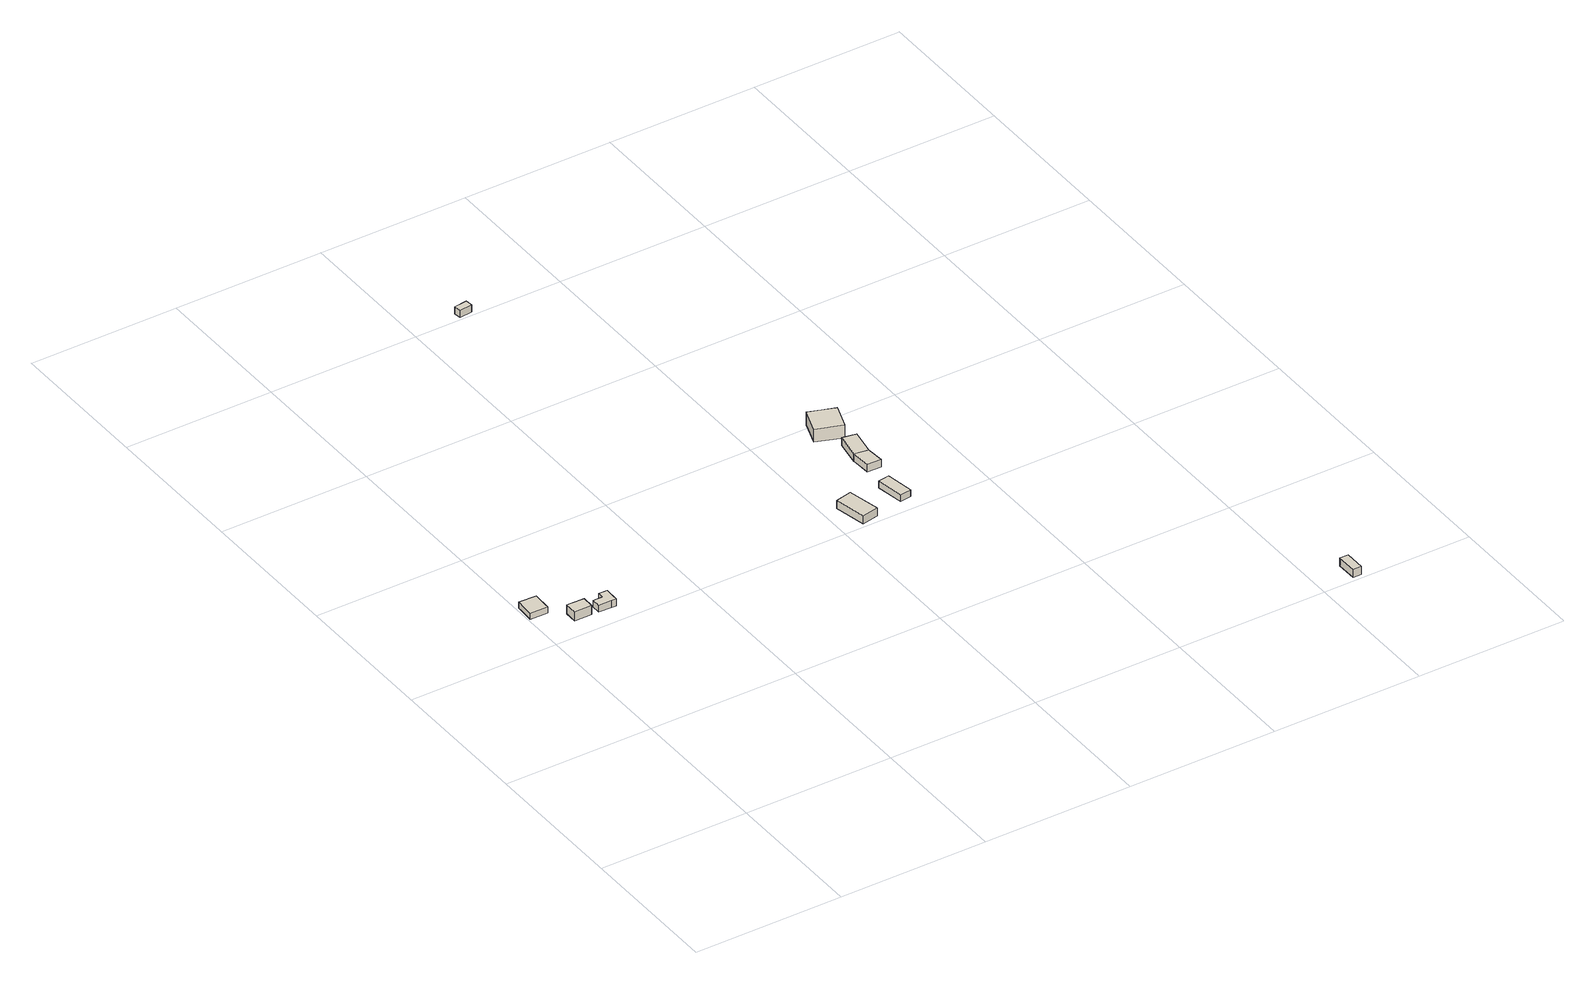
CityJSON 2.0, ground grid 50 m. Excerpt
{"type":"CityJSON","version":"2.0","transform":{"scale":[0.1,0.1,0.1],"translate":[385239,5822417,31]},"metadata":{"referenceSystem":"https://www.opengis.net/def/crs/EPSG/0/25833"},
"CityObjects":{
"building1":{"type":"Building","attributes":{"Gemeindeschluessel":"11000004","BezugspunktDach":"2200","function":"31001_1010","measuredHeight":2.19,"storeysAboveGround":1},"address":[{"country":"Germany","locality":"Berlin","thoroughfareNumber":"198 (1)","thoroughfareName":"Heckerdamm"}],"geometry":[{"type":"Solid","lod":"1","boundaries":[[[[0,1,2,3]],[[4,5,6,7]],[[4,7,3,2]],[[5,4,2,1]],[[6,5,1,0]],[[7,6,0,3]]]]}]},
"building2":{"type":"Building","attributes":{"Gemeindeschluessel":"11000004","BezugspunktDach":"2200","function":"31001_1010","measuredHeight":3.2,"storeysAboveGround":1},"address":[{"country":"Germany","locality":"Berlin","thoroughfareNumber":"198 (2)","thoroughfareName":"Heckerdamm"}],"geometry":[{"type":"Solid","lod":"1","boundaries":[[[[8,9,10,11]],[[12,13,14,15]],[[12,15,11,10]],[[13,12,10,9]],[[14,13,9,8]],[[15,14,8,11]]]]}]},
"building3":{"type":"Building","attributes":{"Gemeindeschluessel":"11000004","BezugspunktDach":"2200","function":"31001_1010","measuredHeight":2.43,"storeysAboveGround":1},"address":[{"country":"Germany","locality":"Berlin","thoroughfareNumber":"198 (3)","thoroughfareName":"Heckerdamm"}],"geometry":[{"type":"Solid","lod":"1","boundaries":[[[[16,17,18,19,20,21,22]],[[23,24,25,26,27,28,29]],[[23,29,22,21]],[[24,23,21,20]],[[25,24,20,19]],[[26,25,19,18]],[[27,26,18,17]],[[28,27,17,16]],[[29,28,16,22]]]]}]},
"building4":{"type":"Building","attributes":{"Gemeindeschluessel":"11000004","BezugspunktDach":"2200","function":"31001_1010","measuredHeight":2.87,"storeysAboveGround":1},"address":[{"country":"Germany","locality":"Berlin","thoroughfareNumber":"2 (1)","thoroughfareName":"Thaters Privatweg"}],"geometry":[{"type":"Solid","lod":"1","boundaries":[[[[30,31,32,33]],[[34,35,36,37]],[[34,37,33,32]],[[35,34,32,31]],[[36,35,31,30]],[[37,36,30,33]]]]}]},
"building5":{"type":"Building","attributes":{"Gemeindeschluessel":"11000004","BezugspunktDach":"2200","function":"31001_1010","measuredHeight":2.5,"storeysAboveGround":1},"address":[{"country":"Germany","locality":"Berlin","thoroughfareNumber":"4","thoroughfareName":"Thaters Privatweg"}],"geometry":[{"type":"Solid","lod":"1","boundaries":[[[[38,39,40,41]],[[42,43,44,45]],[[42,45,41,40]],[[43,42,40,39]],[[44,43,39,38]],[[45,44,38,41]]]]}]},
"building6":{"type":"Building","attributes":{"Gemeindeschluessel":"11000004","BezugspunktDach":"2200","function":"31001_1010","measuredHeight":2.37,"storeysAboveGround":1},"address":[{"country":"Germany","locality":"Berlin","thoroughfareNumber":"2 (3)","thoroughfareName":"Thaters Privatweg"}],"geometry":[{"type":"Solid","lod":"1","boundaries":[[[[46,47,48,49]],[[50,51,52,53]],[[50,53,49,48]],[[51,50,48,47]],[[52,51,47,46]],[[53,52,46,49]]]]}]},
"building7":{"type":"Building","attributes":{"Gemeindeschluessel":"11000004","BezugspunktDach":"2200","function":"51009_1610","measuredHeight":2.68,"storeysAboveGround":0},"address":[{"country":"Germany","locality":"Berlin"}],"geometry":[{"type":"Solid","lod":"1","boundaries":[[[[54,55,56,57]],[[58,59,60,61]],[[58,61,57,56]],[[59,58,56,55]],[[60,59,55,54]],[[61,60,54,57]]]]}]},
"building8":{"type":"Building","attributes":{"Gemeindeschluessel":"11000004","BezugspunktDach":"2200","function":"31001_1010","measuredHeight":2.72,"storeysAboveGround":1},"address":[{"country":"Germany","locality":"Berlin","thoroughfareNumber":"2 (2)","thoroughfareName":"Thaters Privatweg"}],"geometry":[{"type":"Solid","lod":"1","boundaries":[[[[56,62,63,57]],[[64,65,66,67]],[[64,67,57,63]],[[65,64,63,62]],[[66,65,62,56]],[[67,66,56,57]]]]}]},
"building9":{"type":"Building","attributes":{"Gemeindeschluessel":"11000004","BezugspunktDach":"2200","function":"31001_1310","measuredHeight":5.18,"storeysAboveGround":1},"address":[{"country":"Germany","locality":"Berlin","thoroughfareNumber":"2","thoroughfareName":"Thaters Privatweg"}],"geometry":[{"type":"Solid","lod":"1","boundaries":[[[[68,69,70,71,72]],[[73,74,75,76,77]],[[73,77,72,71]],[[74,73,71,70]],[[75,74,70,69]],[[76,75,69,68]],[[77,76,68,72]]]]}]},
"building10":{"type":"Building","attributes":{"Gemeindeschluessel":"11000004","BezugspunktDach":"2200","function":"51009_1610","measuredHeight":2.88,"storeysAboveGround":0},"address":[{"country":"Germany","locality":"Berlin"}],"geometry":[{"type":"Solid","lod":"1","boundaries":[[[[78,79,80,81]],[[82,83,84,85]],[[82,85,81,80]],[[83,82,80,79]],[[84,83,79,78]],[[85,84,78,81]]]]}]}
},
"vertices":[
[62,1136,35],[64,1201,35],[5,1203,35],[3,1138,35],[5,1203,14],[64,1201,14],[62,1136,14],[3,1138,14],
[164,1061,45],[165,1102,45],[107,1104,45],[106,1062,45],[107,1104,13],[165,1102,13],[164,1061,13],[106,1062,13],
[233,1059,37],[248,1059,37],[249,1109,37],[220,1110,37],[219,1089,37],[188,1090,37],[188,1060,37],[188,1090,13],[219,1089,13],[220,1110,13],[249,1109,13],[248,1059,13],[233,1059,13],[188,1060,13],
[1064,1001,46],[1120,1013,46],[1097,1120,46],[1042,1108,46],[1097,1120,18],[1120,1013,18],[1064,1001,18],[1042,1108,18],
[661,2510,32],[704,2516,32],[702,2540,32],[658,2535,32],[702,2540,7],[704,2516,7],[661,2510,7],[658,2535,7],
[1215,1034,42],[1253,1040,42],[1238,1133,42],[1200,1127,42],[1238,1133,18],[1253,1040,18],[1215,1034,18],[1200,1127,18],
[1215,1209,45],[1262,1208,45],[1258,1268,45],[1211,1276,45],[1258,1268,19],[1262,1208,19],[1215,1209,19],[1211,1276,19],
[1273,1353,45],[1226,1362,45],[1226,1362,18],[1273,1353,18],[1258,1268,18],[1211,1276,18],
[1258,1394,59],[1287,1477,59],[1244,1493,59],[1200,1508,59],[1171,1425,59],[1200,1508,13],[1244,1493,13],[1287,1477,13],[1258,1394,13],[1171,1425,13],
[2102,1,47],[2130,1,47],[2129,70,47],[2101,70,47],[2129,70,18],[2130,1,18],[2102,1,18],[2101,70,18]
]}
